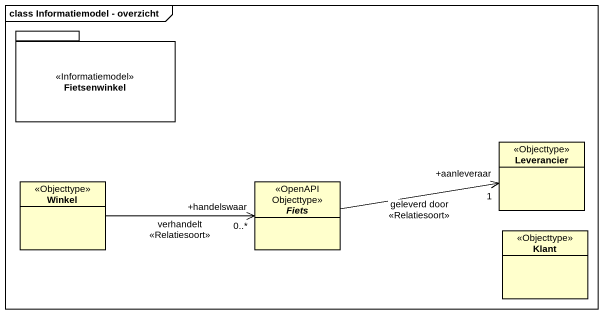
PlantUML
@startuml
mainframe class Informatiemodel - overzicht
hide circle
hide empty members
package Fietsenwinkel <<Informatiemodel>> {
}
class Leverancier <<Objecttype>>
class Winkel <<Objecttype>>
abstract class Fiets <<OpenAPI Objecttype>>
class Klant <<Objecttype>>
Winkel -right-> "+handelswaar\n0..*" Fiets : verhandelt\n<<Relatiesoort>>
Fiets -right-> "+aanleveraar\n1" Leverancier : geleverd door\n<<Relatiesoort>>
@enduml
